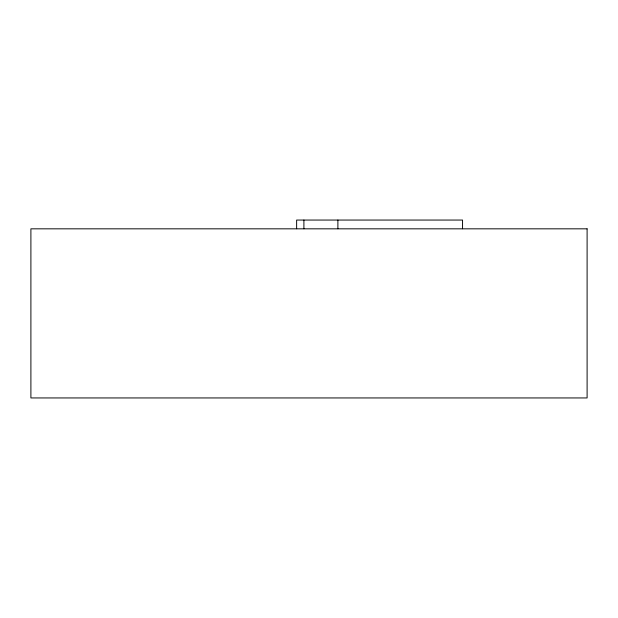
<?xml version="1.0" encoding="UTF-8"?>
<svg xmlns="http://www.w3.org/2000/svg" width="618" height="618" viewBox="0 0 618 618"><rect width="100%" height="100%" fill="white"/><g stroke="black" fill="none" stroke-linecap="round" stroke-linejoin="round"><path stroke-width="0.93" d="M462.55 228.737L462.55 220.054L296.632 220.054L296.632 228.737M337.891 220.054L337.891 228.73M303.901 220.054L303.901 228.73M587.1 228.83L30.9 228.83L30.9 397.946L587.1 397.946L587.1 228.83"/></g></svg>
